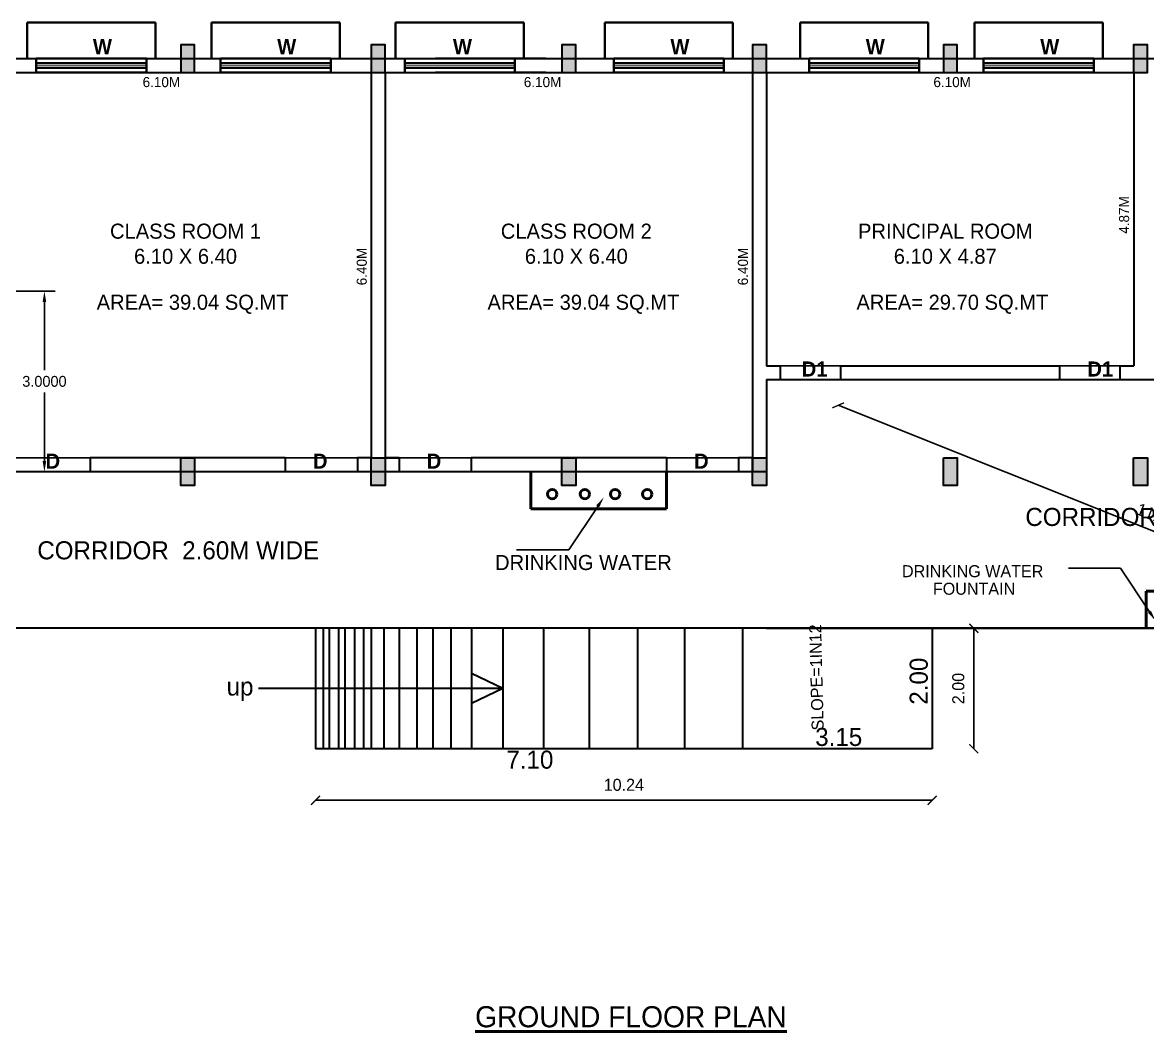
# Model space of a CAD drawing. Header units: metres. Extents: x 6102588 to 6102903, y -6660468 to -6660379.
# Drawn here: x 6102726.62 to 6102745.3, y -6660446.78 to -6660430.03 of the extents above; entities that cross this region are included whole.
import ezdxf
from ezdxf import colors
from ezdxf.entities.mleader import LeaderData, LeaderLine
from ezdxf.math import Vec2, Vec3

# ---------------------------------------------------------------- set-up
doc = ezdxf.new("R2010")
doc.units = ezdxf.units.M
doc.header["$LTSCALE"] = 500
doc.header["$MEASUREMENT"] = 0
doc.linetypes.add('DASHED2', pattern=[0.375, 0.25, -0.125])
doc.linetypes.add('PHANTOM2', pattern=[1.25, 0.625, -0.125, 0.125, -0.125, 0.125, -0.125])
doc.layers.get('0').update_dxf_attribs({"linetype": 'CONTINUOUS'})
doc.layers.get('Defpoints').update_dxf_attribs({"linetype": 'CONTINUOUS'})
for name, color, linetype, lineweight in [('BLK_1_DA_RAMP_1', 1, 'CONTINUOUS', 0), ('BLK_1_FLR_0_STAIR_1_FLIGHT_2', 7, 'CONTINUOUS', 0), ('DIST_EXIT', 7, 'CONTINUOUS', 0)]:
    doc.layers.add(name, color=color, linetype=linetype, lineweight=lineweight)
doc.layers.add('BLK_1_FLR_0_BLT_UP_AREA', color=26, linetype='CONTINUOUS', plot=False)
for name, color, linetype in [('BLK_1_FLR_0_CARPET_AREA', 3, 'CONTINUOUS'), ('BLK_1_FLR_0_DRINKING_WATER', 7, 'CONTINUOUS'), ('BLK_1_FLR_0_REGULAR_ROOM_1', 117, 'CONTINUOUS')]:
    doc.layers.add(name, color=color, linetype=linetype)
doc.styles.add('gautham', font='arial.ttf')
doc.styles.get("Standard").update_dxf_attribs({"font": 'GOTHIC.TTF'})
doc.styles.add('USA TEXT', font='GOTHIC.TTF')
doc.dimstyles.new('1-100-ED', dxfattribs={"dimtxt": 0.2, "dimasz": 0.15, "dimexe": 0.18, "dimexo": 0.0625, "dimgap": 0.15, "dimtad": 1, "dimzin": 0, "dimdsep": 46, "dimtxsty": 'USA TEXT', "dimblk": 'ARCHTICK', "dimcen": 0.1, "dimse1": 1, "dimse2": 1, "dimclrd": 256, "dimclrt": 256, "dimadec": 0, "dimazin": 0, "dimtfac": 1, "dimtofl": 0, "dimtmove": 0, "dimatfit": 3, "dimldrblk": 'ARCHTICK', "dimfxl": 0, "dimtolj": 1, "dimtzin": 0, "dimarcsym": 0})
doc.dimstyles.get("Standard").update_dxf_attribs({"dimtxt": 0.18, "dimasz": 0.18, "dimexe": 0.18, "dimexo": 0.0625, "dimgap": 0.09, "dimtad": 0, "dimtih": 1, "dimtoh": 1, "dimdec": 4, "dimzin": 0, "dimdsep": 46, "dimtxsty": 'Standard', "dimcen": 0.09, "dimadec": 0, "dimazin": 0, "dimtfac": 1, "dimtdec": 4, "dimtofl": 0, "dimtmove": 0, "dimatfit": 3, "dimfxl": 0, "dimtolj": 1, "dimtzin": 0, "dimarcsym": 0})

# ---------------------------------------------------------------- blocks, each defined once
blk = doc.blocks.new('_ArchTick')
at = {"color": 0, "linetype": 'ByBlock', "const_width": 0.15}
blk.add_lwpolyline([(-0.5, -0.5), (0.5, 0.5)], dxfattribs=at)
blk = doc.blocks.new('*D14')
at = {"layer": 'BLK_1_DA_RAMP_1', "color": 2, "linetype": 'PHANTOM2', "lineweight": -2}
blk.add_line((6102742.417, -6660442.087), (6102742.417, -6660440.087), dxfattribs=at)
at = {"layer": 'Defpoints', "color": 0}
for p in [(6102741.727, -6660440.087), (6102742.417, -6660440.087), (6102741.727, -6660442.087)]:
    blk.add_point(p, dxfattribs=at)
at = {"layer": 'BLK_1_DA_RAMP_1', "color": 2, "lineweight": -2, "xscale": 0.15, "yscale": 0.15, "zscale": 0.15}
for p, rotation in [((6102742.417, -6660440.087), 90), ((6102742.417, -6660442.087), 270)]:
    blk.add_blockref('_ArchTick', p, dxfattribs=dict(at, rotation=rotation))
at = {"layer": 'BLK_1_DA_RAMP_1', "color": 2, "insert": (6102742.162, -6660441.087), "char_height": 0.2, "attachment_point": 5, "rotation": 90}
blk.add_mtext('\\A1;2.00', dxfattribs=at)
blk = doc.blocks.new('*D15')
at = {"layer": 'BLK_1_DA_RAMP_1', "color": 1, "linetype": 'PHANTOM2', "lineweight": -2}
blk.add_line((6102741.727, -6660442.943), (6102731.487, -6660442.943), dxfattribs=at)
at = {"layer": 'Defpoints', "color": 0}
for p in [(6102731.487, -6660442.087), (6102741.727, -6660442.087), (6102731.487, -6660442.943)]:
    blk.add_point(p, dxfattribs=at)
at = {"layer": 'BLK_1_DA_RAMP_1', "color": 1, "lineweight": -2, "xscale": 0.15, "yscale": 0.15, "zscale": 0.15, "rotation": 180}
blk.add_blockref('_ArchTick', (6102731.487, -6660442.943), dxfattribs=at)
at = {"layer": 'BLK_1_DA_RAMP_1', "color": 1, "lineweight": -2, "xscale": 0.15, "yscale": 0.15, "zscale": 0.15}
blk.add_blockref('_ArchTick', (6102741.727, -6660442.943), dxfattribs=at)
at = {"layer": 'BLK_1_DA_RAMP_1', "color": 1, "insert": (6102736.607, -6660442.687), "char_height": 0.2, "attachment_point": 5}
blk.add_mtext('\\A1;10.24', dxfattribs=at)
blk = doc.blocks.new('*D19')
at = {"layer": 'BLK_1_FLR_0_STAIR_1_FLIGHT_2', "color": 0, "linetype": 'Continuous', "lineweight": -2}
for p, q in [((6102726.146, -6660434.487), (6102727.165, -6660434.487)), ((6102726.985, -6660434.667), (6102726.985, -6660435.802)), ((6102726.985, -6660437.307), (6102726.985, -6660436.171)), ((6102726.146, -6660437.487), (6102727.165, -6660437.487))]:
    blk.add_line(p, q, dxfattribs=at)
at = {"layer": 'BLK_1_FLR_0_STAIR_1_FLIGHT_2', "color": 0, "linetype": 'Continuous'}
for points in [[(6102726.955, -6660434.667), (6102727.015, -6660434.667), (6102726.985, -6660434.487)], [(6102726.955, -6660437.307), (6102727.015, -6660437.307), (6102726.985, -6660437.487)]]:
    blk.add_solid(points, dxfattribs=at)
at = {"layer": 'Defpoints', "color": 0, "linetype": 'Continuous'}
for p in [(6102726.083, -6660434.487), (6102726.083, -6660437.487), (6102726.985, -6660437.487)]:
    blk.add_point(p, dxfattribs=at)
at = {"layer": 'BLK_1_FLR_0_STAIR_1_FLIGHT_2', "color": 0, "linetype": 'Continuous', "insert": (6102726.985, -6660435.987), "char_height": 0.18, "attachment_point": 5}
blk.add_mtext('\\A1;3.0000', dxfattribs=at)
blk = doc.blocks.new('*D105')
at = {"layer": 'Defpoints', "color": 0}
for p in [(6102740.166, -6660436.384), (6102750.533, -6660440.523), (6102750.533, -6660440.523)]:
    blk.add_point(p, dxfattribs=at)
at = {"layer": 'DIST_EXIT', "linetype": 'PHANTOM2', "lineweight": -2}
blk.add_line((6102740.166, -6660436.384), (6102750.533, -6660440.523), dxfattribs=at)
at = {"layer": 'DIST_EXIT', "lineweight": -2, "xscale": 0.15, "yscale": 0.15, "zscale": 0.15}
for p, rotation in [((6102740.166, -6660436.384), 158.2338527783176), ((6102750.533, -6660440.523), 338.2338527783177)]:
    blk.add_blockref('_ArchTick', p, dxfattribs=dict(at, rotation=rotation))
at = {"layer": 'DIST_EXIT', "insert": (6102745.444, -6660438.217), "char_height": 0.2, "attachment_point": 5, "rotation": 338.2339, "style": 'USA TEXT'}
blk.add_mtext('\\A1;11.16', dxfattribs=at)

msp = doc.modelspace()

# ---------------------------------------------------------------- hatches: boundary and pattern name
at = {"linetype": 'ByBlock', "lineweight": 35}
h = msp.add_hatch(color=256, dxfattribs=at)
h.dxf.hatch_style = 1
h.paths.add_polyline_path([(6102729.47824, -6660430.39657), (6102729.24824, -6660430.39657), (6102729.24824, -6660430.85657), (6102729.47824, -6660430.85657)])
h = msp.add_hatch(color=256, dxfattribs=at)
h.dxf.hatch_style = 1
h.paths.add_polyline_path([(6102732.64324, -6660430.39657), (6102732.41324, -6660430.39657), (6102732.41324, -6660430.85657), (6102732.64324, -6660430.85657)])
h = msp.add_hatch(color=256, dxfattribs=at)
h.dxf.hatch_style = 1
h.paths.add_polyline_path([(6102735.80824, -6660430.39654), (6102735.57824, -6660430.39654), (6102735.57824, -6660430.85654), (6102735.80824, -6660430.85654)])
h = msp.add_hatch(color=256, dxfattribs=at)
h.dxf.hatch_style = 1
h.paths.add_polyline_path([(6102738.97324, -6660430.39657), (6102738.74324, -6660430.39657), (6102738.74324, -6660430.85657), (6102738.97324, -6660430.85657)])
h = msp.add_hatch(color=256, dxfattribs=at)
h.dxf.hatch_style = 1
h.paths.add_polyline_path([(6102742.14324, -6660430.39657), (6102741.91324, -6660430.39657), (6102741.91324, -6660430.85657), (6102742.14324, -6660430.85657)])
h = msp.add_hatch(color=256, dxfattribs=at)
h.dxf.hatch_style = 1
h.paths.add_polyline_path([(6102745.30254, -6660430.39657), (6102745.07254, -6660430.39657), (6102745.07254, -6660430.85657), (6102745.30254, -6660430.85657)])
h = msp.add_hatch(color=256, dxfattribs=at)
h.dxf.hatch_style = 1
h.paths.add_polyline_path([(6102729.47824, -6660437.25657), (6102729.24824, -6660437.25657), (6102729.24824, -6660437.71657), (6102729.47824, -6660437.71657)])
h = msp.add_hatch(color=256, dxfattribs=at)
h.dxf.hatch_style = 1
h.paths.add_polyline_path([(6102732.64324, -6660437.25657), (6102732.41324, -6660437.25657), (6102732.41324, -6660437.71657), (6102732.64324, -6660437.71657)])
h = msp.add_hatch(color=256, dxfattribs=at)
h.dxf.hatch_style = 1
h.paths.add_polyline_path([(6102735.80824, -6660437.25659), (6102735.57824, -6660437.25659), (6102735.57824, -6660437.71659), (6102735.80824, -6660437.71659)])
h = msp.add_hatch(color=256, dxfattribs=at)
h.dxf.hatch_style = 1
h.paths.add_polyline_path([(6102738.97324, -6660437.25656), (6102738.74324, -6660437.25656), (6102738.74324, -6660437.71656), (6102738.97324, -6660437.71656)])
h = msp.add_hatch(color=256, dxfattribs=at)
h.dxf.hatch_style = 1
h.paths.add_polyline_path([(6102742.14324, -6660437.25657), (6102741.91324, -6660437.25657), (6102741.91324, -6660437.71657), (6102742.14324, -6660437.71657)])
h = msp.add_hatch(color=256, dxfattribs=at)
h.dxf.hatch_style = 1
h.paths.add_polyline_path([(6102745.30254, -6660437.25657), (6102745.07254, -6660437.25657), (6102745.07254, -6660437.71657), (6102745.30254, -6660437.71657)])

# ---------------------------------------------------------------- linework, layer by layer
at = {"linetype": 'DASHED2', "lineweight": 40}
for p, q in [((6102726.69845, -6660430.02657), (6102728.82845, -6660430.02657)), ((6102726.69845, -6660430.62657), (6102726.69845, -6660430.02657)), ((6102728.82845, -6660430.62657), (6102728.82845, -6660430.02657)), ((6102729.75846, -6660430.02657), (6102731.88846, -6660430.02657)), ((6102729.75846, -6660430.62657), (6102729.75846, -6660430.02657)), ((6102731.88846, -6660430.62657), (6102731.88846, -6660430.02657)), ((6102732.81757, -6660430.02658), (6102734.94757, -6660430.02658)), ((6102732.81757, -6660430.62658), (6102732.81757, -6660430.02658)), ((6102734.94757, -6660430.62657), (6102734.94757, -6660430.02658)), ((6102736.28846, -6660430.02657), (6102738.41846, -6660430.02657)), ((6102736.28846, -6660430.62657), (6102736.28846, -6660430.02657)), ((6102738.41846, -6660430.62657), (6102738.41846, -6660430.02657)), ((6102739.53236, -6660430.02657), (6102741.66236, -6660430.02657)), ((6102739.53236, -6660430.62657), (6102739.53236, -6660430.02657)), ((6102741.66236, -6660430.62657), (6102741.66236, -6660430.02657)), ((6102742.42982, -6660430.02657), (6102744.55982, -6660430.02657)), ((6102742.42982, -6660430.62657), (6102742.42982, -6660430.02657)), ((6102744.55982, -6660430.62657), (6102744.55982, -6660430.02657))]:
    msp.add_line(p, q, dxfattribs=at)
at = {"color": 0, "lineweight": 35}
for p, q in [((6102718.62324, -6660430.62657), (6102755.24324, -6660430.62657)), ((6102726.31324, -6660430.85657), (6102732.41324, -6660430.85657)), ((6102726.31324, -6660430.85657), (6102732.41324, -6660430.85657)), ((6102732.41324, -6660430.85657), (6102732.41324, -6660437.25657)), ((6102732.64324, -6660430.85657), (6102738.74324, -6660430.85657)), ((6102732.64324, -6660430.85657), (6102738.74324, -6660430.85657)), ((6102732.64324, -6660430.85657), (6102732.64324, -6660437.25657)), ((6102732.64324, -6660430.85657), (6102738.73904, -6660430.85657)), ((6102738.74324, -6660430.85657), (6102738.74324, -6660437.48657)), ((6102738.97324, -6660430.85657), (6102742.09824, -6660430.85657)), ((6102738.97324, -6660430.85657), (6102745.07324, -6660430.85657)), ((6102738.97324, -6660430.85657), (6102738.97324, -6660435.72657)), ((6102745.07324, -6660430.85657), (6102745.07324, -6660435.72657)), ((6102738.97324, -6660435.72657), (6102739.20324, -6660435.72657)), ((6102738.97324, -6660435.72657), (6102739.20324, -6660435.72657)), ((6102738.97324, -6660435.72657), (6102739.20324, -6660435.72657)), ((6102739.20324, -6660435.72657), (6102739.20324, -6660435.95657)), ((6102740.20324, -6660435.72657), (6102743.84347, -6660435.72657)), ((6102740.20324, -6660435.72657), (6102740.20324, -6660435.95657)), ((6102743.84347, -6660435.72657), (6102743.84347, -6660435.95657)), ((6102744.84347, -6660435.72657), (6102745.07324, -6660435.72657)), ((6102744.84347, -6660435.72657), (6102744.84347, -6660435.95657)), ((6102738.97324, -6660435.95657), (6102755.24324, -6660435.95657)), ((6102738.97324, -6660435.95657), (6102738.97324, -6660437.48657)), ((6102730.98324, -6660437.25657), (6102727.74324, -6660437.25657)), ((6102727.74324, -6660437.25657), (6102727.74324, -6660437.48657)), ((6102730.98324, -6660437.25657), (6102730.98324, -6660437.48657)), ((6102732.41324, -6660437.25657), (6102732.18324, -6660437.25657)), ((6102732.18324, -6660437.25657), (6102732.18324, -6660437.48657)), ((6102732.87324, -6660437.25657), (6102732.64324, -6660437.25657)), ((6102732.87324, -6660437.25657), (6102732.87324, -6660437.48657)), ((6102737.31324, -6660437.25657), (6102734.07324, -6660437.25657)), ((6102734.07324, -6660437.25657), (6102734.07324, -6660437.48657)), ((6102737.31324, -6660437.25657), (6102737.31324, -6660437.48657)), ((6102738.51324, -6660437.25657), (6102738.51324, -6660437.48657)), ((6102738.74324, -6660437.25657), (6102738.59347, -6660437.25657)), ((6102738.97324, -6660437.48657), (6102726.08324, -6660437.48657)), ((6102738.97324, -6660440.08657), (6102726.08324, -6660440.08657)), ((6102731.48677, -6660440.08657), (6102731.48677, -6660442.08657)), ((6102731.48677, -6660440.08657), (6102731.48677, -6660442.08657)), ((6102731.61454, -6660440.08657), (6102731.61454, -6660442.08657)), ((6102731.71211, -6660440.08657), (6102731.71211, -6660442.08657)), ((6102731.86656, -6660440.08657), (6102731.86656, -6660442.08657)), ((6102731.86656, -6660440.08657), (6102731.86656, -6660442.07033)), ((6102731.97226, -6660440.08657), (6102731.97226, -6660442.08657)), ((6102732.13487, -6660440.08657), (6102732.13487, -6660442.08657)), ((6102732.28119, -6660440.08657), (6102732.28119, -6660442.08657)), ((6102732.4113, -6660440.08657), (6102732.4113, -6660442.08657)), ((6102732.62266, -6660440.08657), (6102732.62266, -6660442.08657)), ((6102732.87468, -6660440.08657), (6102732.87468, -6660442.08657)), ((6102733.16736, -6660440.08657), (6102733.16736, -6660442.08657)), ((6102733.43566, -6660440.08657), (6102733.43566, -6660442.08657)), ((6102733.73647, -6660440.08657), (6102733.73647, -6660442.08657)), ((6102734.079, -6660440.08657), (6102734.079, -6660442.08657)), ((6102734.59908, -6660440.08657), (6102734.59908, -6660442.08657)), ((6102735.27519, -6660440.08657), (6102735.27519, -6660442.08657)), ((6102736.02932, -6660440.08657), (6102736.02932, -6660442.08657)), ((6102736.83544, -6660440.08657), (6102736.83544, -6660442.08657)), ((6102737.61555, -6660440.08657), (6102737.61555, -6660442.08657)), ((6102738.5777, -6660440.08657), (6102738.5777, -6660442.08657)), ((6102738.97324, -6660440.08657), (6102748.64324, -6660440.08657)), ((6102741.72746, -6660440.08657), (6102741.72746, -6660442.08657)), ((6102741.72746, -6660442.08657), (6102731.48677, -6660442.08657))]:
    msp.add_line(p, q, dxfattribs=at)
at = {"lineweight": 40, "ltscale": 1.2}
for p, q in [((6102728.67845, -6660430.62656), (6102726.84845, -6660430.62657)), ((6102726.84845, -6660430.62657), (6102726.84845, -6660430.85656)), ((6102728.67845, -6660430.62656), (6102728.67845, -6660430.85656)), ((6102731.73846, -6660430.62656), (6102729.90846, -6660430.62657)), ((6102729.90846, -6660430.62657), (6102729.90846, -6660430.85656)), ((6102731.73846, -6660430.62656), (6102731.73846, -6660430.85656)), ((6102732.96757, -6660430.62657), (6102732.96757, -6660430.85656)), ((6102735.30882, -6660430.62656), (6102733.47882, -6660430.62657)), ((6102734.79757, -6660430.62656), (6102734.79757, -6660430.85656)), ((6102738.26846, -6660430.62656), (6102736.43846, -6660430.62657)), ((6102736.43846, -6660430.62657), (6102736.43846, -6660430.85656)), ((6102738.26846, -6660430.62656), (6102738.26846, -6660430.85656)), ((6102741.51236, -6660430.62656), (6102739.68236, -6660430.62657)), ((6102739.68236, -6660430.62657), (6102739.68236, -6660430.85656)), ((6102741.51236, -6660430.62656), (6102741.51236, -6660430.85656)), ((6102744.40982, -6660430.62656), (6102742.57982, -6660430.62657)), ((6102742.57982, -6660430.62657), (6102742.57982, -6660430.85656)), ((6102744.40982, -6660430.62656), (6102744.40982, -6660430.85656)), ((6102728.67845, -6660430.70338), (6102726.84845, -6660430.70338)), ((6102728.67845, -6660430.77997), (6102726.84845, -6660430.77997)), ((6102731.73846, -6660430.70338), (6102729.90846, -6660430.70338)), ((6102731.73846, -6660430.77997), (6102729.90846, -6660430.77997)), ((6102734.79757, -6660430.70338), (6102732.96757, -6660430.70338)), ((6102734.79757, -6660430.77997), (6102732.96757, -6660430.77997)), ((6102738.26846, -6660430.70338), (6102736.43846, -6660430.70338)), ((6102738.26846, -6660430.77997), (6102736.43846, -6660430.77997)), ((6102741.51236, -6660430.70338), (6102739.68236, -6660430.70338)), ((6102741.51236, -6660430.77997), (6102739.68236, -6660430.77997)), ((6102744.40982, -6660430.70338), (6102742.57982, -6660430.70338)), ((6102744.40982, -6660430.77997), (6102742.57982, -6660430.77997)), ((6102728.67845, -6660430.85656), (6102726.84845, -6660430.85657)), ((6102731.73846, -6660430.85656), (6102729.90846, -6660430.85657)), ((6102735.30882, -6660430.85656), (6102733.47882, -6660430.85657)), ((6102738.26846, -6660430.85656), (6102736.43846, -6660430.85657)), ((6102741.51236, -6660430.85656), (6102739.68236, -6660430.85657)), ((6102744.40982, -6660430.85656), (6102742.57982, -6660430.85657))]:
    msp.add_line(p, q, dxfattribs=at)
at = {"linetype": 'ByBlock', "lineweight": 35}
for p, q in [((6102732.41324, -6660437.25657), (6102732.18324, -6660437.25657)), ((6102732.64324, -6660437.25657), (6102732.87324, -6660437.25657)), ((6102738.74324, -6660437.25656), (6102738.51324, -6660437.25656)), ((6102734.59908, -6660441.08657), (6102734.079, -6660440.83854)), ((6102734.59908, -6660441.08657), (6102730.53914, -6660441.08657)), ((6102734.59908, -6660441.08657), (6102734.079, -6660441.33459))]:
    msp.add_line(p, q, dxfattribs=at)
at = {"linetype": 'ByBlock', "lineweight": 50}
for p, q in [((6102735.06324, -6660437.48657), (6102735.06324, -6660438.10153)), ((6102737.31324, -6660437.48657), (6102737.31324, -6660438.10153)), ((6102737.31324, -6660438.10153), (6102735.06324, -6660438.10153)), ((6102745.28121, -6660440.08657), (6102745.28121, -6660439.4716)), ((6102745.28121, -6660439.4716), (6102747.53121, -6660439.4716))]:
    msp.add_line(p, q, dxfattribs=at)
at = {"linetype": 'ByBlock', "lineweight": 35}
for points in [[(6102729.24824, -6660430.85657), (6102729.47824, -6660430.85657), (6102729.47824, -6660430.39657), (6102729.24824, -6660430.39657), (6102729.24824, -6660430.85657)], [(6102732.41324, -6660430.85657), (6102732.64324, -6660430.85657), (6102732.64324, -6660430.39657), (6102732.41324, -6660430.39657), (6102732.41324, -6660430.85657)], [(6102735.57824, -6660430.85654), (6102735.80824, -6660430.85654), (6102735.80824, -6660430.39654), (6102735.57824, -6660430.39654), (6102735.57824, -6660430.85654)], [(6102738.74324, -6660430.85657), (6102738.97324, -6660430.85657), (6102738.97324, -6660430.39657), (6102738.74324, -6660430.39657), (6102738.74324, -6660430.85657)], [(6102741.91324, -6660430.85657), (6102742.14324, -6660430.85657), (6102742.14324, -6660430.39657), (6102741.91324, -6660430.39657), (6102741.91324, -6660430.85657)], [(6102745.07254, -6660430.85657), (6102745.30254, -6660430.85657), (6102745.30254, -6660430.39657), (6102745.07254, -6660430.39657), (6102745.07254, -6660430.85657)], [(6102729.24824, -6660437.25657), (6102729.47824, -6660437.25657), (6102729.47824, -6660437.71657), (6102729.24824, -6660437.71657), (6102729.24824, -6660437.25657)], [(6102732.41324, -6660437.25657), (6102732.64324, -6660437.25657), (6102732.64324, -6660437.71657), (6102732.41324, -6660437.71657), (6102732.41324, -6660437.25657)], [(6102735.57824, -6660437.25659), (6102735.80824, -6660437.25659), (6102735.80824, -6660437.71659), (6102735.57824, -6660437.71659), (6102735.57824, -6660437.25659)], [(6102738.74324, -6660437.25656), (6102738.97324, -6660437.25656), (6102738.97324, -6660437.71656), (6102738.74324, -6660437.71656), (6102738.74324, -6660437.25656)], [(6102741.91324, -6660437.25657), (6102742.14324, -6660437.25657), (6102742.14324, -6660437.71657), (6102741.91324, -6660437.71657), (6102741.91324, -6660437.25657)], [(6102745.07254, -6660437.25657), (6102745.30254, -6660437.25657), (6102745.30254, -6660437.71657), (6102745.07254, -6660437.71657), (6102745.07254, -6660437.25657)]]:
    msp.add_lwpolyline(points, dxfattribs=at)
at = {"lineweight": 40, "ltscale": 1.2, "const_width": 0.01277}
for points in [[(6102728.67845, -6660430.74167), (6102726.84845, -6660430.74167)], [(6102731.73846, -6660430.74167), (6102729.90846, -6660430.74167)], [(6102734.79757, -6660430.74167), (6102732.96757, -6660430.74167)], [(6102738.26846, -6660430.74167), (6102736.43846, -6660430.74167)], [(6102741.51236, -6660430.74167), (6102739.68236, -6660430.74167)], [(6102744.40982, -6660430.74167), (6102742.57982, -6660430.74167)]]:
    msp.add_lwpolyline(points, dxfattribs=at)
at = {"color": 0, "lineweight": 50}
for centre in [(6102735.41776, -6660437.85766), (6102735.95916, -6660437.85766), (6102736.46189, -6660437.85766), (6102736.99555, -6660437.85766)]:
    msp.add_circle(centre, 0.07734, dxfattribs=at)
at = {"layer": 'BLK_1_DA_RAMP_1', "color": 1}
msp.add_lwpolyline([(6102731.48677, -6660440.08657), (6102741.72746, -6660440.08657), (6102741.72746, -6660442.08657), (6102731.48677, -6660442.08657)], close=True, dxfattribs=at)
at = {"layer": 'BLK_1_FLR_0_BLT_UP_AREA', "color": 24, "linetype": 'ByBlock', "lineweight": 35}
msp.add_lwpolyline([(6102718.62324, -6660430.62657), (6102755.24324, -6660430.62657), (6102755.24324, -6660444.99657), (6102748.41324, -6660444.99657), (6102748.41324, -6660440.08657), (6102718.62324, -6660440.08657)], close=True, dxfattribs=at)
at = {"layer": 'BLK_1_FLR_0_CARPET_AREA', "color": 3, "linetype": 'ByBlock'}
for points in [[(6102726.31324, -6660430.85657), (6102732.41324, -6660430.85657), (6102732.41324, -6660437.25657), (6102732.18324, -6660437.25657), (6102732.18324, -6660437.25657), (6102730.98324, -6660437.25657), (6102730.98324, -6660437.25657), (6102727.74324, -6660437.25657), (6102727.74324, -6660437.25657), (6102726.54324, -6660437.25657), (6102726.54324, -6660437.25657), (6102726.31324, -6660437.25657)], [(6102732.64324, -6660430.85657), (6102738.74324, -6660430.85657), (6102738.74324, -6660437.25656), (6102738.51324, -6660437.25657), (6102738.51324, -6660437.25657), (6102737.31324, -6660437.25657), (6102737.31324, -6660437.25657), (6102734.07324, -6660437.25657), (6102734.07324, -6660437.25657), (6102732.87324, -6660437.25657), (6102732.87324, -6660437.25657), (6102732.64324, -6660437.25657)], [(6102738.97324, -6660430.85657), (6102745.07324, -6660430.85657), (6102745.07324, -6660435.72657), (6102744.84347, -6660435.72657), (6102744.84347, -6660435.72657), (6102743.84347, -6660435.72657), (6102743.84347, -6660435.72657), (6102740.20324, -6660435.72657), (6102740.20324, -6660435.95304), (6102740.20324, -6660435.72657), (6102739.20324, -6660435.72657), (6102739.20324, -6660435.72657), (6102738.97324, -6660435.72657)]]:
    msp.add_lwpolyline(points, close=True, dxfattribs=at)
at = {"layer": 'BLK_1_FLR_0_DRINKING_WATER'}
msp.add_lwpolyline([(6102735.06324, -6660437.48657), (6102737.31324, -6660437.48657), (6102737.31324, -6660438.10153), (6102735.06324, -6660438.10153)], close=True, dxfattribs=at)
at = {"layer": 'BLK_1_FLR_0_REGULAR_ROOM_1', "color": 3, "linetype": 'ByBlock'}
for points in [[(6102726.31324, -6660430.85657), (6102732.41324, -6660430.85657), (6102732.41324, -6660437.25657), (6102732.18324, -6660437.25657), (6102732.18324, -6660437.25657), (6102730.98324, -6660437.25657), (6102730.98324, -6660437.25657), (6102727.74324, -6660437.25657), (6102727.74324, -6660437.25657), (6102726.54324, -6660437.25657), (6102726.54324, -6660437.25657), (6102726.31324, -6660437.25657)], [(6102732.64324, -6660430.85657), (6102738.74324, -6660430.85657), (6102738.74324, -6660437.25656), (6102738.51324, -6660437.25657), (6102738.51324, -6660437.25657), (6102737.31324, -6660437.25657), (6102737.31324, -6660437.25657), (6102734.07324, -6660437.25657), (6102734.07324, -6660437.25657), (6102732.87324, -6660437.25657), (6102732.87324, -6660437.25657), (6102732.64324, -6660437.25657)], [(6102738.97324, -6660430.85657), (6102745.07324, -6660430.85657), (6102745.07324, -6660435.72657), (6102744.84347, -6660435.72657), (6102744.84347, -6660435.72657), (6102743.84347, -6660435.72657), (6102743.84347, -6660435.72657), (6102740.20324, -6660435.72657), (6102740.20324, -6660435.95304), (6102740.20324, -6660435.72657), (6102739.20324, -6660435.72657), (6102739.20324, -6660435.72657), (6102738.97324, -6660435.72657)]]:
    msp.add_lwpolyline(points, close=True, dxfattribs=at)

# ---------------------------------------------------------------- texts
at = {"color": 0, "linetype": 'ByBlock', "lineweight": 50}
msp.add_text('DRINKING WATER ', height=0.2, dxfattribs=at).set_placement((6102741.226, -6660439.23809))
at = {"linetype": 'ByBlock', "lineweight": 40, "char_height": 0.25, "width": 0.1997956, "attachment_point": 1, "style": 'gautham'}
for s, insert in [('{\\fComic Sans MS|b1|i0|c0|p66;W}', (6102727.79045, -6660430.30304)), ('{\\fComic Sans MS|b1|i0|c0|p66;W}', (6102730.85045, -6660430.30304)), ('{\\fComic Sans MS|b1|i0|c0|p66;W}', (6102733.76932, -6660430.30304)), ('{\\fComic Sans MS|b1|i0|c0|p66;W}', (6102737.38046, -6660430.30304)), ('{\\fComic Sans MS|b1|i0|c0|p66;W}', (6102740.62436, -6660430.30304)), ('{\\fComic Sans MS|b1|i0|c0|p66;W}', (6102743.52182, -6660430.30304)), ('{\\fComic Sans MS|b1|i0|c0|p66;D1}', (6102739.5613, -6660435.65558)), ('{\\fComic Sans MS|b1|i0|c0|p66;D1}', (6102744.30417, -6660435.65558)), ('{\\fComic Sans MS|b1|i0|c0|p66;D}', (6102727.00393, -6660437.18558)), ('{\\fComic Sans MS|b1|i0|c0|p66;D}', (6102731.44393, -6660437.18558)), ('{\\fComic Sans MS|b1|i0|c0|p66;D}', (6102733.33393, -6660437.18558)), ('{\\fComic Sans MS|b1|i0|c0|p66;D}', (6102737.77393, -6660437.18558))]:
    msp.add_mtext(s, dxfattribs=dict(at, insert=insert))
at = {"color": 0, "lineweight": 35, "attachment_point": 5}
for s, insert, char_height, width in [('6.10M', (6102728.92718, -6660431.01709), 0.16764, 0.7932896), ('6.10M', (6102735.25718, -6660431.01709), 0.16764, 0.7932896), ('6.10M', (6102742.05905, -6660431.01709), 0.16764, 0.7932896), ('CLASS ROOM 1\\P6.10 X 6.40', (6102729.32825, -6660433.70194), 0.25, 2.9949695), ('CLASS ROOM 2\\P6.10 X 6.40', (6102735.81777, -6660433.70194), 0.25, 2.9949695), ('PRINCIPAL ROOM\\P6.10 X 4.87', (6102741.94451, -6660433.70194), 0.25, 2.9949695), ('AREA= 39.04 SQ.MT', (6102729.44602, -6660434.70609), 0.25, 4.6466319), ('AREA= 39.04 SQ.MT', (6102735.93554, -6660434.70609), 0.25, 4.6466319), ('AREA= 29.70 SQ.MT', (6102742.06227, -6660434.70609), 0.25, 4.6466319), ('DRINKING WATER', (6102735.93554, -6660438.99555), 0.25, 4.6466319)]:
    msp.add_mtext(s, dxfattribs=dict(at, insert=insert, char_height=char_height, width=width))
at = {"color": 0, "lineweight": 35, "char_height": 0.16764, "width": 0.6648357, "attachment_point": 5, "rotation": 90}
for s, insert in [('4.87M', (6102744.91521, -6660433.22306)), ('6.40M', (6102732.25521, -6660434.07883)), ('6.40M', (6102738.58521, -6660434.07883))]:
    msp.add_mtext(s, dxfattribs=dict(at, insert=insert))
at = {"linetype": 'ByBlock', "lineweight": 40, "char_height": 0.3, "attachment_point": 2}
for s, insert, width in [('CORRIDOR  4.10M WIDE', (6102745.6147, -6660438.08728), 15.131904), ('CORRIDOR  2.60M WIDE', (6102729.20663, -6660438.64149), 5.6727614), ('up', (6102730.23322, -6660440.90264), 0.590641), ('3.15', (6102740.17528, -6660441.74043), 0.590641), ('7.10', (6102735.04634, -6660442.11781), 0.590641)]:
    msp.add_mtext(s, dxfattribs=dict(at, insert=insert, width=width))
at = {"lineweight": 50, "insert": (6102741.73869, -6660439.32947), "char_height": 0.2, "width": 1.6467524, "attachment_point": 1}
msp.add_mtext('FOUNTAIN', dxfattribs=at)
at = {"linetype": 'ByBlock', "lineweight": 40, "insert": (6102741.35321, -6660440.9651), "char_height": 0.3, "width": 0.590641, "attachment_point": 2, "rotation": 90}
msp.add_mtext('2.00', dxfattribs=at)
at = {"linetype": 'ByBlock', "lineweight": 50, "insert": (6102736.72473, -6660446.53982), "char_height": 0.35, "width": 6.1130406, "attachment_point": 5}
msp.add_mtext('{\\LGROUND FLOOR PLAN}', dxfattribs=at)
at = {"layer": 'BLK_1_DA_RAMP_1', "insert": (6102739.70502, -6660440.90467), "char_height": 0.2, "width": 2.4, "attachment_point": 2, "rotation": 91.425263}
msp.add_mtext('SLOPE=1IN12', dxfattribs=at)

# ---------------------------------------------------------------- dimensions: what is measured, and where the dimension line sits
at = {"layer": 'BLK_1_DA_RAMP_1', "color": 2}
dim = msp.add_aligned_dim(p1=(6102741.72746, -6660442.08657), p2=(6102741.72746, -6660440.08657), distance=-0.68953, dimstyle='1-100-ED', override={"dimtxsty": 'Standard', "dimclrd": 2, "dimclrt": 2, "dimfxl": 75, "dimarcsym": 2}, dxfattribs=at)
dim.commit()
dim.dimension.update_dxf_attribs({"geometry": '*D14', "text_midpoint": (6102742.16196, -6660441.08657)})
at = {"layer": 'BLK_1_DA_RAMP_1', "color": 1}
dim = msp.add_aligned_dim(p1=(6102741.72746, -6660442.08657), p2=(6102731.48677, -6660442.08657), distance=0.85596, dimstyle='1-100-ED', override={"dimtxsty": 'Standard', "dimclrd": 1, "dimclrt": 1, "dimfxl": 75, "dimarcsym": 2}, dxfattribs=at)
dim.commit()
dim.dimension.update_dxf_attribs({"geometry": '*D15', "text_midpoint": (6102736.60711, -6660442.68749)})
at = {"layer": 'BLK_1_FLR_0_STAIR_1_FLIGHT_2', "color": 1, "linetype": 'Continuous'}
dim = msp.add_aligned_dim(p1=(6102726.08324, -6660434.48657), p2=(6102726.08324, -6660437.48657), distance=0.90214, dimstyle='Standard', dxfattribs=at)
dim.commit()
dim.dimension.update_dxf_attribs({"geometry": '*D19', "text_midpoint": (6102726.98538, -6660435.98657)})
at = {"layer": 'DIST_EXIT', "color": 7}
dim = msp.add_aligned_dim(p1=(6102740.16623, -6660436.38364), p2=(6102750.53345, -6660440.52312), distance=0, dimstyle='1-100-ED', override={"dimfxlon": 1, "dimarcsym": 2}, dxfattribs=at)
dim.commit()
dim.dimension.update_dxf_attribs({"geometry": '*D105', "text_midpoint": (6102745.44441, -6660438.21653)})

# ---------------------------------------------------------------- leaders
at = {"linetype": 'ByBlock', "lineweight": 50}
ml = msp.add_multileader_mtext('Standard', dxfattribs=at)
ml.set_content('', color=256)
ml.set_leader_properties()
ml.build(insert=Vec2(0, 0))
ml.multileader.update_dxf_attribs({"text_right_attachment_type": 6, "dogleg_length": 0.36, "arrow_head_size": 0.18})
ctx = ml.context
ctx.base_point, ctx.char_height, ctx.arrow_head_size, ctx.landing_gap_size, ctx.plane_origin = Vec3(6102734.73683, -6660438.69571), 0.18, 0.18, 0.09, Vec3(6102735.13977, -6660437.84301)
ctx.right_attachment, ctx.text_align_type = 6, 2
notes = []
notes.append((ctx, [(0, (1, 1, 0), (6102735.69248, -6660438.78571), (-1, 0), 0.77565, [(0, [(6102736.27292, -6660437.91253)], 0, [])])]))
ctx.mtext.insert, ctx.mtext.alignment, ctx.mtext.flow_direction = Vec3(6102734.82683, -6660438.60571), 3, 5
ml = msp.add_multileader_mtext('Standard', dxfattribs=at)
ml.set_content('', color=256)
ml.set_leader_properties()
ml.build(insert=Vec2(0, 0))
ml.multileader.update_dxf_attribs({"text_right_attachment_type": 6, "dogleg_length": 0.36, "arrow_head_size": 0.18})
ctx = ml.context
ctx.base_point, ctx.char_height, ctx.arrow_head_size, ctx.landing_gap_size, ctx.plane_origin = Vec3(6102743.89904, -6660438.9974), 0.18, 0.18, 0.09, Vec3(6102744.30197, -6660440.03011)
ctx.right_attachment, ctx.text_align_type = 6, 2
notes.append((ctx, [(0, (1, 1, 0), (6102744.85468, -6660439.0874), (-1, 0), 0.77565, [(0, [(6102745.43512, -6660439.96058)], 0, [])])]))
ctx.mtext.insert, ctx.mtext.alignment, ctx.mtext.flow_direction = Vec3(6102743.98904, -6660438.9074), 3, 5
for ctx, leaders in notes:
    for number, flags, end, landing, length, lines in leaders:
        leader = LeaderData()
        leader.index, (leader.has_last_leader_line, leader.has_dogleg_vector, leader.attachment_direction) = number, flags
        leader.last_leader_point, leader.dogleg_vector, leader.dogleg_length = Vec3(end), Vec3(landing), length
        for number, points, colour, breaks in lines:
            line = LeaderLine()
            line.index, line.vertices, line.color, line.breaks = number, Vec3.list(points), colors.encode_raw_color(colour), breaks
            leader.lines.append(line)
        ctx.leaders.append(leader)

doc.saveas('drawing.dxf')
